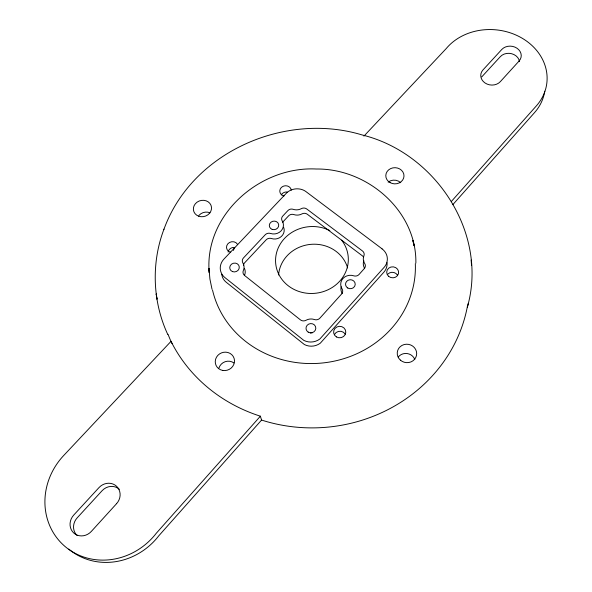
<?xml version="1.0" encoding="UTF-8"?>
<svg xmlns="http://www.w3.org/2000/svg" width="592" height="592" viewBox="0 0 592 592"><rect width="100%" height="100%" fill="white"/><g stroke="black" fill="none" stroke-linecap="round" stroke-linejoin="round"><path stroke-width="0.89" d="M467.488 306.693C488.311 232.7 435.246 152.788 362.126 134.946C285.004 111.503 191.771 152.077 163.888 229.437M467.369 307.107L468.287 303.333M163.991 229.141C151.138 262.885 152.484 301.683 167.743 334.421M467.517 305.753A155.444 143.849 -5.8 0 1 261.56 420.061L158.76 535.841A64.661 59.866 -47 0 1 68.783 549.08M452.799 204.677L534.509 112.65A54.841 46.642 6.3 0 0 544.744 91.22M260.391 416.198L156.295 533.244A65.431 60.517 -46.6 0 1 65.32 546.719A65.431 60.517 -46.6 0 1 63.67 455.544L171.021 341.34A157.183 145.181 -5.8 0 0 260.391 416.198L261.56 420.061M451.341 201.487L536.337 105.916A55.419 46.997 6.2 0 0 523.927 39.301A55.419 46.997 6.2 0 0 446.272 48.514L363.939 136.108M481.725 76.93L500.344 56.64A10.73 9.035 6.8 0 1 511.592 53.702A10.73 9.035 6.8 0 1 519.51 61.509M382.099 248.855L305.82 191.512A14.112 12.676 -6.6 0 0 300.995 189.292A14.289 12.832 -6.6 0 0 293.232 189.322A14.112 12.676 -6.6 0 0 286.395 193.17L223.946 259.089A14.193 12.98 -14.4 0 0 220.402 266.2A14.378 13.15 -14.4 0 0 220.675 271.18A14.23 13.017 -14.4 0 0 224.893 277.574L303.8 340.37A14.511 13.668 -7.1 0 0 319.887 338.979L384.141 267.31A14.252 13.076 1.2 0 0 386.768 262.737A14.393 13.209 1.2 0 0 386.754 255.278A14.252 13.076 1.2 0 0 382.084 248.906M171.021 341.34L172.102 343.649M212.025 289.273L209.894 278.95L209.013 268.502L209.213 272.675C204.003 214.615 260.236 166.041 316.276 169.016C367.107 168.32 416.812 210.678 415.865 263.129M471.143 260.036L471.521 265.312M171.199 341.813A155.444 143.849 -5.8 0 1 168.024 334.273M119.318 489.251A12.721 11.781 -46.9 0 0 102.076 490.724L77.167 517.867A12.943 11.877 -49.9 0 0 77.108 535.501M341.614 240.16A36.415 33.448 -5.8 0 1 320.598 292.381A36.415 33.448 -5.8 0 1 275.894 256.003A36.415 33.448 -5.8 0 1 329.833 230.577M221.756 274.303A14.238 13.039 -14.5 0 0 222.074 275.931A14.09 12.906 -14.5 0 0 226.255 282.273L304.392 344.544A14.363 13.549 -7.1 0 0 320.309 343.175L383.919 272.12A14.104 12.972 1.3 0 0 387.027 265.12A14.252 13.105 1.3 0 0 387.02 262.633M230.717 252.288A5.89 5.35 -13.7 0 1 227.787 243.874A5.89 5.35 -13.7 0 1 237.503 244.289M284.049 195.952A5.765 5.158 -7.5 0 1 279.846 190.387A5.765 5.158 -7.5 0 1 285.573 185.762A5.765 5.158 -7.5 0 1 291.264 190.128M278.58 274.984A35.172 32.508 -5.8 0 1 310.334 244.4A35.172 32.508 -5.8 0 1 347.622 267.932M342.235 293.454A9.59 8.91 -1.1 0 1 341.192 286.78M364.65 268.324A9.516 8.754 1.3 0 1 363.865 260.761M363.377 256.847A4.751 4.366 -0.3 0 0 362.43 255.877L307.307 214.252A4.662 4.218 -6.1 0 0 301.964 213.904A9.28 8.355 -6.6 0 1 293.854 214.578A4.662 4.218 -7.3 0 0 288.585 215.851L283.546 221.238A4.669 4.233 -7.9 0 0 282.791 222.348M283.605 227.261A9.361 8.48 -9.2 0 1 281.429 236.408A9.361 8.48 -9.2 0 1 271.417 238.524A4.706 4.285 -10 0 0 266.156 239.827L244.688 262.744A4.743 4.344 -12.9 0 0 243.512 265.216M244.378 268.339A9.509 8.71 -14.5 0 1 244.518 275.287M415.318 263.692A102.623 94.52 -5.8 0 1 325.496 362.637A102.623 94.52 -5.8 0 1 212.521 290.036M233.352 250.423A86.61 80.075 -5.8 0 1 234.639 247.552M218.959 368.009A9.487 8.947 -22.6 0 1 233.907 362.948M398.224 357.065A9.516 9.021 10.3 0 1 407.17 353.542A9.516 9.021 10.3 0 1 414.807 359.44M199.023 215.347A8.954 8.022 -14.9 0 1 209.997 212.802M388.16 182.173A8.902 7.948 2 0 1 400.717 182.706M310.46 333.044A4.81 4.544 -7.1 0 1 312.295 332.785M334.517 334.51A6.016 5.691 -2.3 0 1 345.225 334.132M228.075 252.059A5.824 5.298 -13.8 0 1 234.721 247.397M387.938 274.037A5.913 5.461 3.9 0 1 397.439 275.073M281.281 194.938A5.705 5.113 -7.5 0 1 287.194 191.986M364.287 268.59L359.1 274.436A4.825 4.455 -0.7 0 1 353.705 275.805A9.687 8.984 -1.2 0 0 342.938 278.521A9.687 8.984 -1.2 0 0 342.035 288.829A4.854 4.514 -2.8 0 1 341.569 294.024L319.887 318.163A4.891 4.588 -6 0 1 314.419 319.539A9.827 9.25 -7.1 0 0 306.027 320.265A4.891 4.588 -7.9 0 1 300.403 319.85L244.577 275.472A4.81 4.418 -13.3 0 1 243.349 270.529A9.605 8.784 -14.4 0 0 242.89 262.952A4.795 4.381 -12.9 0 1 243.519 257.883L265.209 234.78A4.751 4.314 -9.9 0 1 270.522 233.463A9.45 8.554 -9.1 0 0 281.126 230.843A9.45 8.554 -9.1 0 0 282.229 220.949A4.721 4.262 -7.8 0 1 282.776 216.036L287.867 210.604A4.706 4.248 -7.3 0 1 293.188 209.324A9.368 8.414 -6.6 0 0 301.372 208.643A4.706 4.248 -6.1 0 1 306.774 208.998L362.437 250.941A4.795 4.396 -0.4 0 1 363.888 255.862A9.613 8.821 1.2 0 0 364.679 263.484A4.817 4.433 -0.1 0 1 364.287 268.59M116.594 503.644L91.36 531.394A13.098 12.01 -49.5 0 1 73.682 532.926A13.098 12.01 -49.5 0 1 73.734 515.07L98.968 487.623A12.876 11.907 -46.5 0 1 116.446 486.158A12.876 11.907 -46.5 0 1 116.594 503.644M519.11 60.998L500.336 81.644A10.908 9.25 6.2 0 1 485.063 82.998A10.908 9.25 6.2 0 1 482.968 69.937L501.772 49.484A10.841 9.102 6.7 0 1 516.905 48.174A10.841 9.102 6.7 0 1 519.11 60.998M413.349 242.335L412.927 240.507L414.119 245.739L413.349 242.335M156.947 299.027L156.236 294.076L156.947 299.027M336.404 336.915A6.09 5.742 -2.4 0 0 345.787 332.319A6.09 5.742 -2.4 0 0 336.922 326.969A6.09 5.742 -2.4 0 0 336.404 336.915M388.596 276.316A5.987 5.513 3.7 0 0 398.497 273.608A5.987 5.513 3.7 0 0 390.912 267.036A5.987 5.513 3.7 0 0 388.596 276.316M272.179 229.385A4.729 4.277 -9.1 0 0 278.706 224.731A4.729 4.277 -9.1 0 0 271.18 222.044A4.729 4.277 -9.1 0 0 272.179 229.385M232.582 271.624A4.803 4.396 -14.4 0 0 239.264 266.837A4.803 4.396 -14.4 0 0 231.679 264.054A4.803 4.396 -14.4 0 0 232.582 271.624M347.77 288.023A4.847 4.492 -1.2 0 0 355.222 284.419A4.847 4.492 -1.2 0 0 348.148 280.238A4.847 4.492 -1.2 0 0 347.77 288.023M308.203 332.119A4.914 4.632 -7.1 0 0 315.81 328.412A4.914 4.632 -7.1 0 0 308.706 324.098A4.914 4.632 -7.1 0 0 308.203 332.119M400.384 360.114A9.738 9.206 9.7 0 0 416.45 355.607A9.738 9.206 9.7 0 0 404.04 344.588A9.738 9.206 9.7 0 0 400.384 360.114M390.121 182.632A9.102 8.088 1.8 0 0 403.996 176.076A9.102 8.088 1.8 0 0 390.579 168.631A9.102 8.088 1.8 0 0 390.121 182.632M198.705 216.198A9.154 8.162 -14.8 0 0 211.492 207.237A9.154 8.162 -14.8 0 0 197.143 202.116A9.154 8.162 -14.8 0 0 198.705 216.198M222.747 370.429A9.709 9.132 -22 0 0 234.069 358.256A9.709 9.132 -22 0 0 217.804 355.407A9.709 9.132 -22 0 0 222.747 370.429"/></g></svg>
